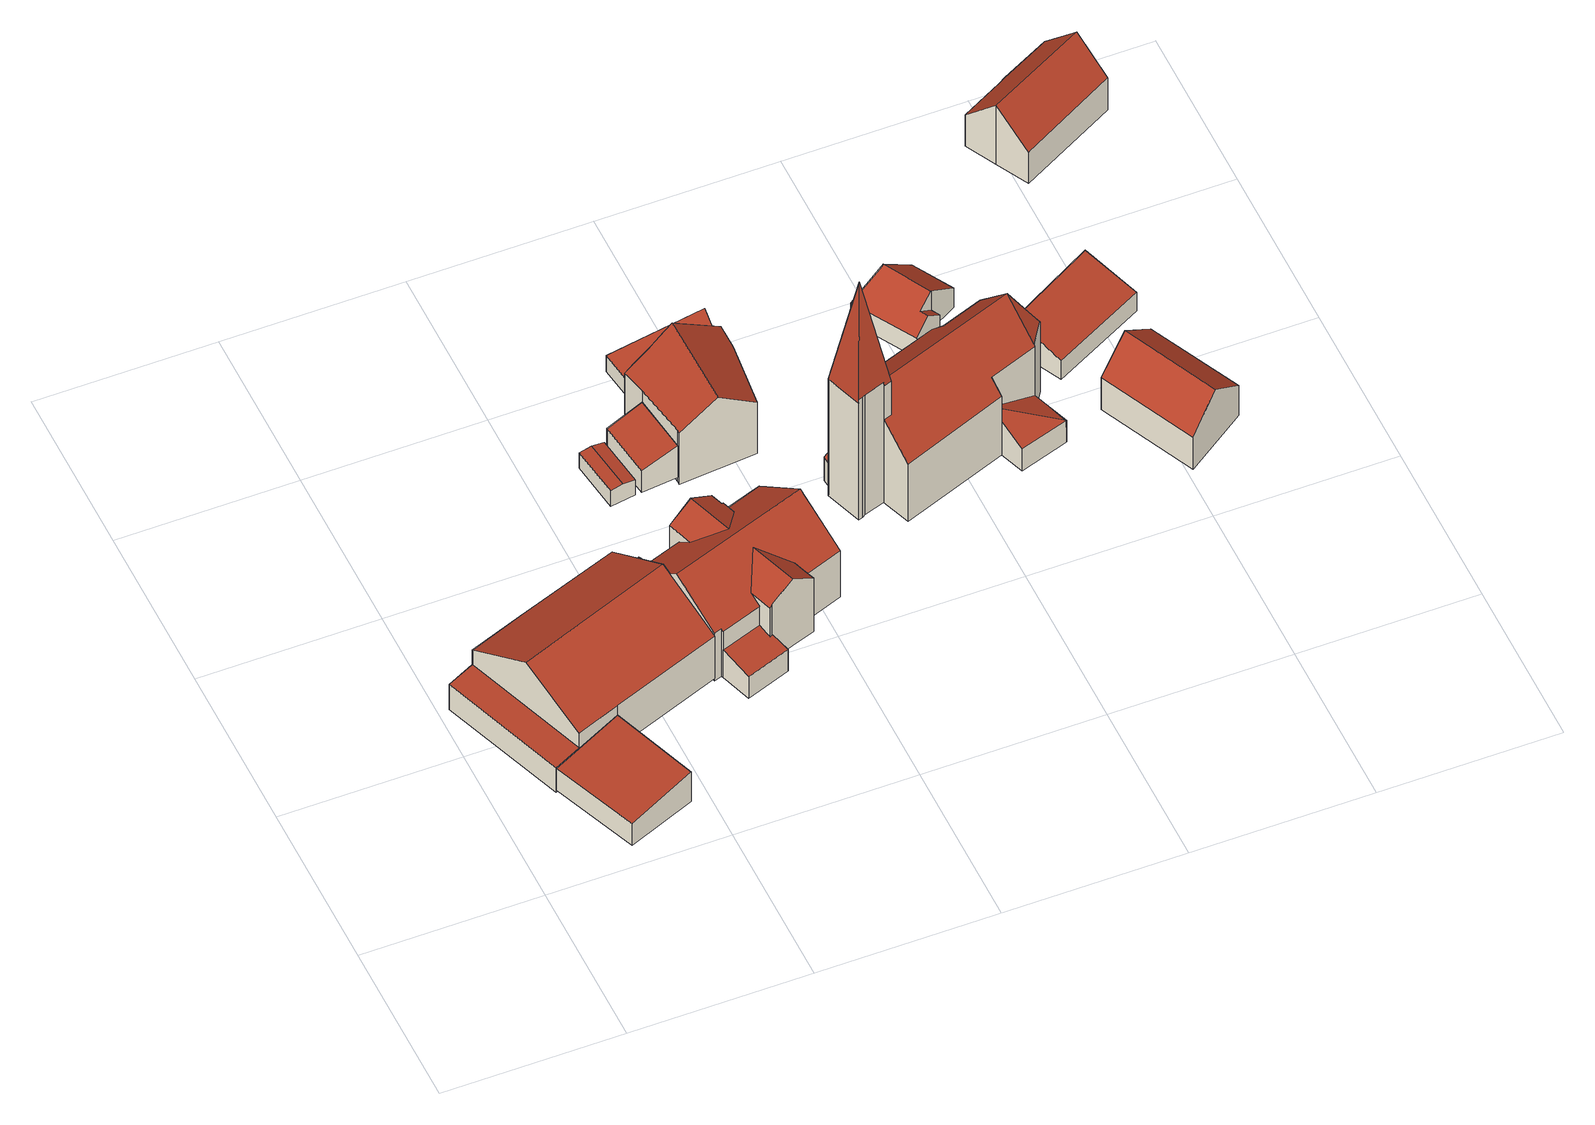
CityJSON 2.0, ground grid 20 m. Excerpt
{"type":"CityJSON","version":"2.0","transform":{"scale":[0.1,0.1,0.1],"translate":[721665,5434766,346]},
"CityObjects":{
"building1":{"type":"Building","attributes":{"Gemeindeschluessel":"09375181","HoeheDach":"352.537","HoeheGrund":"348.160","Methode":"2000","NiedrigsteTraufeDesGebaeudes":"351.317","Geometrietyp2DReferenz":"3000","measuredHeight":4.38,"function":"31001_2000","roofType":"9999"},"geometry":[{"type":"Solid","lod":"2","boundaries":[[[[0,1,2,3]],[[4,5,6,7]],[[1,0,5,4]],[[3,2,7,6]],[[3,6,5,0]],[[7,2,1,4]]]],"semantics":{"surfaces":[{"type":"WallSurface","Flaeche":"45.189","Z_MAX":"4.377","Z_MAX_ASL":"352.537","Z_MIN":"0.000","Z_MIN_ASL":"348.160"},{"type":"WallSurface","Flaeche":"33.140","Z_MAX":"3.157","Z_MAX_ASL":"351.317","Z_MIN":"0.000","Z_MIN_ASL":"348.160"},{"type":"WallSurface","Flaeche":"30.765","Z_MAX":"4.339","Z_MAX_ASL":"352.499","Z_MIN":"0.000","Z_MIN_ASL":"348.160"},{"type":"WallSurface","Flaeche":"31.908","Z_MAX":"4.377","Z_MAX_ASL":"352.537","Z_MIN":"0.000","Z_MIN_ASL":"348.160"},{"type":"RoofSurface","Dachneigung":"81.805","Dachorientierung":"248.661","Flaeche":"87.887","Z_MAX":"4.377","Z_MAX_ASL":"352.537","Z_MIN":"3.157","Z_MIN_ASL":"351.317"},{"type":"GroundSurface","Flaeche":"86.989","Z_MAX":"0.000","Z_MAX_ASL":"348.160","Z_MIN":"0.000","Z_MIN_ASL":"348.160"}],"values":[[0,1,2,3,4,5]]}}]},
"building2":{"type":"Building","attributes":{"Gemeindeschluessel":"09375181","HoeheDach":"358.180","HoeheGrund":"347.840","Methode":"2000","NiedrigsteTraufeDesGebaeudes":"351.357","Geometrietyp2DReferenz":"3000","measuredHeight":10.34,"function":"31001_2000","roofType":"3100","storeysAboveGround":2},"geometry":[{"type":"Solid","lod":"2","boundaries":[[[[8,9,10,11]],[[12,13,14,15]],[[16,17,13,12,18,19]],[[20,17,16,21,8,11]],[[20,14,13,17]],[[9,8,21,22,23]],[[24,23,22,19,18]],[[24,25,10,9,23]],[[22,21,16,19]],[[20,11,10,25,15,14]],[[12,15,25,24,18]]]],"semantics":{"surfaces":[{"type":"WallSurface","Flaeche":"80.439","Z_MAX":"6.103","Z_MAX_ASL":"353.943","Z_MIN":"0.000","Z_MIN_ASL":"347.840"},{"type":"RoofSurface","Dachneigung":"82.655","Dachorientierung":"249.942","Flaeche":"49.141","Z_MAX":"3.930","Z_MAX_ASL":"351.770","Z_MIN":"3.517","Z_MIN_ASL":"351.357"},{"type":"WallSurface","Flaeche":"51.225","Z_MAX":"6.060","Z_MAX_ASL":"353.900","Z_MIN":"0.000","Z_MIN_ASL":"347.840"},{"type":"GroundSurface","Flaeche":"331.213","Z_MAX":"0.000","Z_MAX_ASL":"347.840","Z_MIN":"0.000","Z_MIN_ASL":"347.840"},{"type":"WallSurface","Flaeche":"53.500","Z_MAX":"3.517","Z_MAX_ASL":"351.357","Z_MIN":"0.000","Z_MIN_ASL":"347.840"},{"type":"WallSurface","Flaeche":"123.748","Z_MAX":"10.340","Z_MAX_ASL":"358.180","Z_MIN":"0.000","Z_MIN_ASL":"347.840"},{"type":"RoofSurface","Dachneigung":"60.721","Dachorientierung":"339.216","Flaeche":"162.475","Z_MAX":"10.340","Z_MAX_ASL":"358.180","Z_MIN":"6.048","Z_MIN_ASL":"353.888"},{"type":"RoofSurface","Dachneigung":"60.719","Dachorientierung":"159.217","Flaeche":"161.369","Z_MAX":"10.340","Z_MAX_ASL":"358.180","Z_MIN":"6.068","Z_MIN_ASL":"353.908"},{"type":"WallSurface","Flaeche":"75.335","Z_MAX":"6.190","Z_MAX_ASL":"354.030","Z_MIN":"0.000","Z_MIN_ASL":"347.840"},{"type":"WallSurface","Flaeche":"44.043","Z_MAX":"6.103","Z_MAX_ASL":"353.943","Z_MIN":"0.000","Z_MIN_ASL":"347.840"},{"type":"WallSurface","Flaeche":"65.069","Z_MAX":"10.340","Z_MAX_ASL":"358.180","Z_MIN":"3.930","Z_MIN_ASL":"351.770"}],"values":[[0,1,2,3,4,5,6,7,8,9,10]]}}]},
"building3":{"type":"Building","attributes":{"Gemeindeschluessel":"09375181","HoeheDach":"358.450","HoeheGrund":"347.360","Methode":"2000","NiedrigsteTraufeDesGebaeudes":"350.461","Geometrietyp2DReferenz":"3000","measuredHeight":11.09,"function":"31001_1000","roofType":"3100","storeysAboveGround":2},"address":[{"Country":"Germany","Locality":"Pettendorf","ThoroughfareName":"Kirchgasse 1"}],"geometry":[{"type":"Solid","lod":"2","boundaries":[[[[26,27,28,29,30]],[[31,28,27,32,33,34]],[[35,36,37,38]],[[39,33,32,40]],[[41,42,43,44,45]],[[46,45,44]],[[47,48,49,50,51,30,29,52,53]],[[27,26,54,36,35,40,32]],[[55,56,57,58]],[[51,50,59,37,36,54]],[[60,34,33,39]],[[47,53,61,62,63,64,65,66,46,44,43]],[[67,62,61,68]],[[58,57,63,62,67]],[[41,69,70,71,55,58,67,68,60,39,40,35,38,72,42]],[[41,45,73,69]],[[60,68,61,53,52,31,34]],[[74,66,65,75,76]],[[72,38,37,59,49,48]],[[42,72,48,47,43]],[[65,64,77,78,75]],[[49,59,50]],[[74,73,45,46,66]],[[76,79,70,69,73,74]],[[79,76,75,78]],[[56,80,79,78,77,57]],[[51,54,26,30]],[[31,52,29,28]],[[70,79,80,71]],[[56,55,71,80]],[[77,64,63,57]]]],"semantics":{"surfaces":[{"type":"WallSurface","Flaeche":"7.050","Z_MAX":"7.940","Z_MAX_ASL":"355.300","Z_MIN":"3.644","Z_MIN_ASL":"351.004"},{"type":"RoofSurface","Dachneigung":"75.630","Dachorientierung":"340.641","Flaeche":"16.840","Z_MAX":"4.031","Z_MAX_ASL":"351.391","Z_MIN":"3.101","Z_MIN_ASL":"350.461"},{"type":"WallSurface","Flaeche":"11.990","Z_MAX":"8.069","Z_MAX_ASL":"355.429","Z_MIN":"0.000","Z_MIN_ASL":"347.360"},{"type":"WallSurface","Flaeche":"7.159","Z_MAX":"3.644","Z_MAX_ASL":"351.004","Z_MIN":"0.000","Z_MIN_ASL":"347.360"},{"type":"WallSurface","Flaeche":"33.836","Z_MAX":"7.752","Z_MAX_ASL":"355.112","Z_MIN":"0.000","Z_MIN_ASL":"347.360"},{"type":"WallSurface","Flaeche":"0.599","Z_MAX":"7.720","Z_MAX_ASL":"355.080","Z_MIN":"6.777","Z_MIN_ASL":"354.137"},{"type":"RoofSurface","Dachneigung":"53.687","Dachorientierung":"340.507","Flaeche":"98.943","Z_MAX":"11.090","Z_MAX_ASL":"358.450","Z_MIN":"6.780","Z_MIN_ASL":"354.140"},{"type":"WallSurface","Flaeche":"57.957","Z_MAX":"9.780","Z_MAX_ASL":"357.140","Z_MIN":"0.000","Z_MIN_ASL":"347.360"},{"type":"WallSurface","Flaeche":"13.091","Z_MAX":"4.052","Z_MAX_ASL":"351.412","Z_MIN":"0.000","Z_MIN_ASL":"347.360"},{"type":"RoofSurface","Dachneigung":"57.941","Dachorientierung":"71.144","Flaeche":"14.581","Z_MAX":"9.780","Z_MAX_ASL":"357.140","Z_MIN":"7.940","Z_MIN_ASL":"355.300"},{"type":"WallSurface","Flaeche":"11.292","Z_MAX":"3.107","Z_MAX_ASL":"350.467","Z_MIN":"0.000","Z_MIN_ASL":"347.360"},{"type":"RoofSurface","Dachneigung":"53.423","Dachorientierung":"160.508","Flaeche":"99.396","Z_MAX":"11.090","Z_MAX_ASL":"358.450","Z_MIN":"6.777","Z_MIN_ASL":"354.137"},{"type":"WallSurface","Flaeche":"6.029","Z_MAX":"6.984","Z_MAX_ASL":"354.344","Z_MIN":"0.000","Z_MIN_ASL":"347.360"},{"type":"WallSurface","Flaeche":"1.832","Z_MAX":"6.984","Z_MAX_ASL":"354.344","Z_MIN":"0.000","Z_MIN_ASL":"347.360"},{"type":"GroundSurface","Flaeche":"244.007","Z_MAX":"0.000","Z_MAX_ASL":"347.360","Z_MIN":"0.000","Z_MIN_ASL":"347.360"},{"type":"WallSurface","Flaeche":"11.636","Z_MAX":"7.758","Z_MAX_ASL":"355.118","Z_MIN":"0.000","Z_MIN_ASL":"347.360"},{"type":"WallSurface","Flaeche":"115.420","Z_MAX":"11.090","Z_MAX_ASL":"358.450","Z_MIN":"0.000","Z_MIN_ASL":"347.360"},{"type":"RoofSurface","Dachneigung":"54.191","Dachorientierung":"251.151","Flaeche":"15.207","Z_MAX":"9.840","Z_MAX_ASL":"357.200","Z_MIN":"7.720","Z_MIN_ASL":"355.080"},{"type":"WallSurface","Flaeche":"34.299","Z_MAX":"8.059","Z_MAX_ASL":"355.419","Z_MIN":"0.000","Z_MIN_ASL":"347.360"},{"type":"WallSurface","Flaeche":"104.090","Z_MAX":"11.090","Z_MAX_ASL":"358.450","Z_MIN":"0.000","Z_MIN_ASL":"347.360"},{"type":"WallSurface","Flaeche":"6.399","Z_MAX":"7.720","Z_MAX_ASL":"355.080","Z_MIN":"3.668","Z_MIN_ASL":"351.028"},{"type":"WallSurface","Flaeche":"0.896","Z_MAX":"7.940","Z_MAX_ASL":"355.300","Z_MIN":"6.792","Z_MIN_ASL":"354.152"},{"type":"RoofSurface","Dachneigung":"54.189","Dachorientierung":"71.145","Flaeche":"15.122","Z_MAX":"9.840","Z_MAX_ASL":"357.200","Z_MIN":"7.720","Z_MIN_ASL":"355.080"},{"type":"WallSurface","Flaeche":"48.213","Z_MAX":"9.840","Z_MAX_ASL":"357.200","Z_MIN":"0.000","Z_MIN_ASL":"347.360"},{"type":"WallSurface","Flaeche":"1.590","Z_MAX":"7.994","Z_MAX_ASL":"355.354","Z_MIN":"3.668","Z_MIN_ASL":"351.028"},{"type":"RoofSurface","Dachneigung":"75.705","Dachorientierung":"160.580","Flaeche":"19.093","Z_MAX":"4.052","Z_MAX_ASL":"351.412","Z_MIN":"3.123","Z_MIN_ASL":"350.483"},{"type":"RoofSurface","Dachneigung":"57.946","Dachorientierung":"251.143","Flaeche":"14.975","Z_MAX":"9.780","Z_MAX_ASL":"357.140","Z_MIN":"7.940","Z_MIN_ASL":"355.300"},{"type":"WallSurface","Flaeche":"15.730","Z_MAX":"6.780","Z_MAX_ASL":"354.140","Z_MIN":"4.030","Z_MIN_ASL":"351.390"},{"type":"WallSurface","Flaeche":"7.255","Z_MAX":"3.671","Z_MAX_ASL":"351.031","Z_MIN":"0.000","Z_MIN_ASL":"347.360"},{"type":"WallSurface","Flaeche":"16.421","Z_MAX":"3.124","Z_MAX_ASL":"350.484","Z_MIN":"0.000","Z_MIN_ASL":"347.360"},{"type":"WallSurface","Flaeche":"13.238","Z_MAX":"6.787","Z_MAX_ASL":"354.147","Z_MIN":"4.051","Z_MIN_ASL":"351.411"}],"values":[[0,1,2,3,4,5,6,7,8,9,10,11,12,13,14,15,16,17,18,19,20,21,22,23,24,25,26,27,28,29,30]]}}]},
"building4":{"type":"Building","attributes":{"Gemeindeschluessel":"09375181","HoeheDach":"350.923","HoeheGrund":"348.530","Methode":"1000","NiedrigsteTraufeDesGebaeudes":"350.664","Geometrietyp2DReferenz":"3000","measuredHeight":2.39,"function":"31001_2000","roofType":"3100","storeysAboveGround":1},"geometry":[{"type":"Solid","lod":"2","boundaries":[[[[81,82,83,84]],[[85,86,87,88]],[[84,89,90,81]],[[89,85,88,90]],[[82,87,86,83]],[[83,86,85,89,84]],[[81,90,88,87,82]]]],"semantics":{"surfaces":[{"type":"GroundSurface","Flaeche":"17.118","Z_MAX":"0.000","Z_MAX_ASL":"348.530","Z_MIN":"0.000","Z_MIN_ASL":"348.530"},{"type":"RoofSurface","Dachneigung":"79.844","Dachorientierung":"82.126","Flaeche":"8.694","Z_MAX":"2.393","Z_MAX_ASL":"350.923","Z_MIN":"2.134","Z_MIN_ASL":"350.664"},{"type":"WallSurface","Flaeche":"12.701","Z_MAX":"2.135","Z_MAX_ASL":"350.665","Z_MIN":"0.000","Z_MIN_ASL":"348.530"},{"type":"RoofSurface","Dachneigung":"79.841","Dachorientierung":"262.133","Flaeche":"8.699","Z_MAX":"2.393","Z_MAX_ASL":"350.923","Z_MIN":"2.135","Z_MIN_ASL":"350.665"},{"type":"WallSurface","Flaeche":"12.679","Z_MAX":"2.136","Z_MAX_ASL":"350.666","Z_MIN":"0.000","Z_MIN_ASL":"348.530"},{"type":"WallSurface","Flaeche":"6.510","Z_MAX":"2.393","Z_MAX_ASL":"350.923","Z_MIN":"0.000","Z_MIN_ASL":"348.530"},{"type":"WallSurface","Flaeche":"6.531","Z_MAX":"2.393","Z_MAX_ASL":"350.923","Z_MIN":"0.000","Z_MIN_ASL":"348.530"}],"values":[[0,1,2,3,4,5,6]]}}]},
"building5":{"type":"Building","attributes":{"Gemeindeschluessel":"09375181","HoeheDach":"353.241","HoeheGrund":"348.552","Methode":"2000","NiedrigsteTraufeDesGebaeudes":"351.696","Geometrietyp2DReferenz":"3000","measuredHeight":4.69,"function":"31001_2000","roofType":"2100"},"geometry":[{"type":"Solid","lod":"2","boundaries":[[[[91,92,93,94]],[[95,96,94,93]],[[92,91,97,98]],[[98,97,96,95]],[[93,92,98,95]],[[91,94,96,97]]]],"semantics":{"surfaces":[{"type":"WallSurface","Flaeche":"31.794","Z_MAX":"4.689","Z_MAX_ASL":"353.241","Z_MIN":"0.000","Z_MIN_ASL":"348.552"},{"type":"WallSurface","Flaeche":"15.799","Z_MAX":"4.689","Z_MAX_ASL":"353.241","Z_MIN":"0.000","Z_MIN_ASL":"348.552"},{"type":"WallSurface","Flaeche":"15.733","Z_MAX":"4.689","Z_MAX_ASL":"353.241","Z_MIN":"0.000","Z_MIN_ASL":"348.552"},{"type":"WallSurface","Flaeche":"20.683","Z_MAX":"3.151","Z_MAX_ASL":"351.703","Z_MIN":"0.000","Z_MIN_ASL":"348.552"},{"type":"GroundSurface","Flaeche":"26.849","Z_MAX":"0.000","Z_MAX_ASL":"348.552","Z_MIN":"0.000","Z_MIN_ASL":"348.552"},{"type":"RoofSurface","Dachneigung":"69.030","Dachorientierung":"262.482","Flaeche":"28.754","Z_MAX":"4.689","Z_MAX_ASL":"353.241","Z_MIN":"3.144","Z_MIN_ASL":"351.696"}],"values":[[0,1,2,3,4,5]]}}]},
"building6":{"type":"Building","attributes":{"Gemeindeschluessel":"09375181","HoeheDach":"358.400","HoeheGrund":"348.030","Methode":"2000","NiedrigsteTraufeDesGebaeudes":"354.500","Geometrietyp2DReferenz":"3000","measuredHeight":10.37,"function":"31001_1000","roofType":"3100","storeysAboveGround":2},"address":[{"Country":"Germany","Locality":"Pettendorf","ThoroughfareName":"Kirchgasse 3"}],"geometry":[{"type":"Solid","lod":"2","boundaries":[[[[99,100,101,102]],[[103,104,105,106]],[[107,108,109,100,99]],[[110,111,112,113]],[[104,114,108,107,115,116,112,111,105]],[[99,102,117,115,107]],[[109,108,114,118]],[[118,114,104,103]],[[119,117,102,101]],[[119,120,116,115,117]],[[100,109,118,103,106,110,113,120,119,101]],[[106,105,111,110]],[[113,112,116,120]]]],"semantics":{"surfaces":[{"type":"WallSurface","Flaeche":"58.772","Z_MAX":"7.397","Z_MAX_ASL":"355.427","Z_MIN":"0.000","Z_MIN_ASL":"348.030"},{"type":"WallSurface","Flaeche":"20.580","Z_MAX":"6.788","Z_MAX_ASL":"354.818","Z_MIN":"0.000","Z_MIN_ASL":"348.030"},{"type":"WallSurface","Flaeche":"76.276","Z_MAX":"10.370","Z_MAX_ASL":"358.400","Z_MIN":"0.000","Z_MIN_ASL":"348.030"},{"type":"WallSurface","Flaeche":"15.992","Z_MAX":"8.656","Z_MAX_ASL":"356.686","Z_MIN":"0.000","Z_MIN_ASL":"348.030"},{"type":"RoofSurface","Dachneigung":"55.168","Dachorientierung":"268.985","Flaeche":"63.766","Z_MAX":"10.370","Z_MAX_ASL":"358.400","Z_MIN":"6.470","Z_MIN_ASL":"354.500"},{"type":"RoofSurface","Dachneigung":"55.169","Dachorientierung":"88.990","Flaeche":"68.407","Z_MAX":"10.370","Z_MAX_ASL":"358.400","Z_MIN":"6.470","Z_MIN_ASL":"354.500"},{"type":"WallSurface","Flaeche":"3.349","Z_MAX":"7.378","Z_MAX_ASL":"355.408","Z_MIN":"0.000","Z_MIN_ASL":"348.030"},{"type":"WallSurface","Flaeche":"47.835","Z_MAX":"7.322","Z_MAX_ASL":"355.352","Z_MIN":"0.000","Z_MIN_ASL":"348.030"},{"type":"WallSurface","Flaeche":"19.838","Z_MAX":"6.521","Z_MAX_ASL":"354.551","Z_MIN":"0.000","Z_MIN_ASL":"348.030"},{"type":"WallSurface","Flaeche":"58.250","Z_MAX":"10.370","Z_MAX_ASL":"358.400","Z_MIN":"0.000","Z_MIN_ASL":"348.030"},{"type":"GroundSurface","Flaeche":"108.494","Z_MAX":"0.000","Z_MAX_ASL":"348.030","Z_MIN":"0.000","Z_MIN_ASL":"348.030"},{"type":"WallSurface","Flaeche":"8.044","Z_MAX":"7.275","Z_MAX_ASL":"355.305","Z_MIN":"0.000","Z_MIN_ASL":"348.030"},{"type":"WallSurface","Flaeche":"13.225","Z_MAX":"9.648","Z_MAX_ASL":"357.678","Z_MIN":"0.000","Z_MIN_ASL":"348.030"}],"values":[[0,1,2,3,4,5,6,7,8,9,10,11,12]]}}]},
"building7":{"type":"Building","attributes":{"Gemeindeschluessel":"09375181","HoeheDach":"351.540","HoeheGrund":"349.158","Methode":"2000","NiedrigsteTraufeDesGebaeudes":"351.540","Geometrietyp2DReferenz":"3000","measuredHeight":2.38,"function":"31001_2463","roofType":"1000","storeysAboveGround":1},"geometry":[{"type":"Solid","lod":"2","boundaries":[[[[121,122,123,124]],[[125,126,122,121]],[[127,128,129,130]],[[131,123,122,126,129,128]],[[131,132,124,123]],[[124,132,127,130,125,121]],[[132,131,128,127]],[[130,129,126,125]]]],"semantics":{"surfaces":[{"type":"WallSurface","Flaeche":"12.516","Z_MAX":"2.382","Z_MAX_ASL":"351.540","Z_MIN":"0.000","Z_MIN_ASL":"349.158"},{"type":"WallSurface","Flaeche":"4.782","Z_MAX":"2.382","Z_MAX_ASL":"351.540","Z_MIN":"0.000","Z_MIN_ASL":"349.158"},{"type":"WallSurface","Flaeche":"16.006","Z_MAX":"2.382","Z_MAX_ASL":"351.540","Z_MIN":"0.000","Z_MIN_ASL":"349.158"},{"type":"RoofSurface","Dachneigung":"90.000","Dachorientierung":"-1.000","Flaeche":"56.536","Z_MAX":"2.382","Z_MAX_ASL":"351.540","Z_MIN":"2.382","Z_MIN_ASL":"351.540"},{"type":"WallSurface","Flaeche":"27.246","Z_MAX":"2.382","Z_MAX_ASL":"351.540","Z_MIN":"0.000","Z_MIN_ASL":"349.158"},{"type":"GroundSurface","Flaeche":"56.536","Z_MAX":"0.000","Z_MAX_ASL":"349.158","Z_MIN":"0.000","Z_MIN_ASL":"349.158"},{"type":"WallSurface","Flaeche":"12.897","Z_MAX":"2.382","Z_MAX_ASL":"351.540","Z_MIN":"0.000","Z_MIN_ASL":"349.158"},{"type":"WallSurface","Flaeche":"3.442","Z_MAX":"2.382","Z_MAX_ASL":"351.540","Z_MIN":"0.000","Z_MIN_ASL":"349.158"}],"values":[[0,1,2,3,4,5,6,7]]}}]},
"building8":{"type":"Building","attributes":{"name":"St. Peter und Paul","Gemeindeschluessel":"09375181","HoeheDach":"378.950","HoeheGrund":"347.670","Methode":"2000","NiedrigsteTraufeDesGebaeudes":"350.790","Geometrietyp2DReferenz":"3000","measuredHeight":31.28,"function":"31001_3041","roofType":"3100"},"address":[{"Country":"Germany","Locality":"Pettendorf","ThoroughfareName":"Kirchgasse 2"}],"geometry":[{"type":"Solid","lod":"2","boundaries":[[[[133,134,135,136]],[[137,138,139,140,141]],[[142,143,144,145]],[[136,135,146,147]],[[148,149,139,138]],[[150,151,152,153]],[[154,155,156,157]],[[152,151,142,145]],[[137,141,158,159]],[[160,159,158,161,162,163]],[[164,165,166,167,168]],[[162,161,169]],[[170,171,143,142]],[[172,157,173,174]],[[175,163,162,169]],[[176,177,178,179]],[[144,180,181,182,145]],[[183,173,157,156,184]],[[133,181,180,185,186,134]],[[187,154,157,172]],[[150,188,189,171,170,151]],[[189,175,169]],[[149,148,190,191]],[[182,153,152,145]],[[179,178,186,185]],[[144,143,171,189,169,176,179,185,180]],[[183,184,192,193,194,195]],[[188,160,163,175,189]],[[165,174,173,183,195,166]],[[149,191,168,193,192,176,169,140,139]],[[164,168,191,190]],[[146,135,134,186,178,156,155]],[[151,170,142]],[[187,147,146,155,154]],[[169,161,158,141,140]],[[178,177,184,156]],[[188,150,153,182,181,133,136,147,187,172,174,165,164,190,148,138,137,159,160]],[[194,193,168,167]],[[192,184,177,176]],[[195,194,167,166]]]],"semantics":{"surfaces":[{"type":"WallSurface","Flaeche":"42.134","Z_MAX":"17.465","Z_MAX_ASL":"365.135","Z_MIN":"-0.000","Z_MIN_ASL":"347.670"},{"type":"WallSurface","Flaeche":"51.658","Z_MAX":"10.357","Z_MAX_ASL":"358.027","Z_MIN":"-0.000","Z_MIN_ASL":"347.670"},{"type":"WallSurface","Flaeche":"5.676","Z_MAX":"10.129","Z_MAX_ASL":"357.799","Z_MIN":"4.992","Z_MIN_ASL":"352.662"},{"type":"WallSurface","Flaeche":"8.064","Z_MAX":"17.465","Z_MAX_ASL":"365.135","Z_MIN":"-0.000","Z_MIN_ASL":"347.670"},{"type":"WallSurface","Flaeche":"15.750","Z_MAX":"10.357","Z_MAX_ASL":"358.027","Z_MIN":"-0.000","Z_MIN_ASL":"347.670"},{"type":"WallSurface","Flaeche":"18.320","Z_MAX":"3.210","Z_MAX_ASL":"350.880","Z_MIN":"-0.000","Z_MIN_ASL":"347.670"},{"type":"RoofSurface","Dachneigung":"8.753","Dachorientierung":"253.720","Flaeche":"32.759","Z_MAX":"31.280","Z_MAX_ASL":"378.950","Z_MIN":"16.980","Z_MIN_ASL":"364.650"},{"type":"RoofSurface","Dachneigung":"59.008","Dachorientierung":"162.353","Flaeche":"15.024","Z_MAX":"5.870","Z_MAX_ASL":"353.540","Z_MIN":"3.119","Z_MIN_ASL":"350.790"},{"type":"WallSurface","Flaeche":"32.311","Z_MAX":"10.224","Z_MAX_ASL":"357.895","Z_MIN":"-0.000","Z_MIN_ASL":"347.670"},{"type":"WallSurface","Flaeche":"40.335","Z_MAX":"10.334","Z_MAX_ASL":"358.005","Z_MIN":"-0.000","Z_MIN_ASL":"347.670"},{"type":"WallSurface","Flaeche":"10.260","Z_MAX":"10.497","Z_MAX_ASL":"358.168","Z_MIN":"-0.000","Z_MIN_ASL":"347.670"},{"type":"RoofSurface","Dachneigung":"29.626","Dachorientierung":"73.903","Flaeche":"4.510","Z_MAX":"14.630","Z_MAX_ASL":"362.300","Z_MIN":"10.229","Z_MIN_ASL":"357.899"},{"type":"WallSurface","Flaeche":"33.140","Z_MAX":"10.130","Z_MAX_ASL":"357.800","Z_MIN":"3.120","Z_MIN_ASL":"350.790"},{"type":"WallSurface","Flaeche":"11.565","Z_MAX":"18.002","Z_MAX_ASL":"365.672","Z_MIN":"-0.000","Z_MIN_ASL":"347.670"},{"type":"RoofSurface","Dachneigung":"29.630","Dachorientierung":"73.566","Flaeche":"5.606","Z_MAX":"14.630","Z_MAX_ASL":"362.300","Z_MIN":"10.129","Z_MIN_ASL":"357.799"},{"type":"WallSurface","Flaeche":"7.992","Z_MAX":"17.019","Z_MAX_ASL":"364.689","Z_MIN":"12.160","Z_MIN_ASL":"359.830"},{"type":"WallSurface","Flaeche":"106.809","Z_MAX":"8.498","Z_MAX_ASL":"356.169","Z_MIN":"-0.000","Z_MIN_ASL":"347.670"},{"type":"RoofSurface","Dachneigung":"8.999","Dachorientierung":"342.361","Flaeche":"31.535","Z_MAX":"31.280","Z_MAX_ASL":"378.950","Z_MIN":"16.980","Z_MIN_ASL":"364.650"},{"type":"WallSurface","Flaeche":"36.084","Z_MAX":"17.456","Z_MAX_ASL":"365.127","Z_MIN":"-0.000","Z_MIN_ASL":"347.670"},{"type":"WallSurface","Flaeche":"75.710","Z_MAX":"16.980","Z_MAX_ASL":"364.650","Z_MIN":"-0.000","Z_MIN_ASL":"347.670"},{"type":"WallSurface","Flaeche":"15.931","Z_MAX":"10.309","Z_MAX_ASL":"357.979","Z_MIN":"-0.000","Z_MIN_ASL":"347.670"},{"type":"RoofSurface","Dachneigung":"35.894","Dachorientierung":"127.444","Flaeche":"8.126","Z_MAX":"14.630","Z_MAX_ASL":"362.300","Z_MIN":"10.309","Z_MIN_ASL":"357.979"},{"type":"WallSurface","Flaeche":"117.077","Z_MAX":"8.700","Z_MAX_ASL":"356.370","Z_MIN":"-0.000","Z_MIN_ASL":"347.670"},{"type":"WallSurface","Flaeche":"12.165","Z_MAX":"4.992","Z_MAX_ASL":"352.662","Z_MIN":"-0.000","Z_MIN_ASL":"347.670"},{"type":"WallSurface","Flaeche":"4.578","Z_MAX":"16.980","Z_MAX_ASL":"364.650","Z_MIN":"12.160","Z_MIN_ASL":"359.830"},{"type":"RoofSurface","Dachneigung":"41.867","Dachorientierung":"162.355","Flaeche":"138.102","Z_MAX":"14.631","Z_MAX_ASL":"362.301","Z_MIN":"8.377","Z_MIN_ASL":"356.047"},{"type":"WallSurface","Flaeche":"40.376","Z_MAX":"16.980","Z_MAX_ASL":"364.650","Z_MIN":"3.204","Z_MIN_ASL":"350.874"},{"type":"WallSurface","Flaeche":"32.712","Z_MAX":"10.309","Z_MAX_ASL":"357.979","Z_MIN":"-0.000","Z_MIN_ASL":"347.670"},{"type":"WallSurface","Flaeche":"8.830","Z_MAX":"18.002","Z_MAX_ASL":"365.672","Z_MIN":"-0.000","Z_MIN_ASL":"347.670"},{"type":"RoofSurface","Dachneigung":"43.112","Dachorientierung":"342.365","Flaeche":"137.971","Z_MAX":"14.631","Z_MAX_ASL":"362.301","Z_MIN":"8.580","Z_MIN_ASL":"356.250"},{"type":"WallSurface","Flaeche":"16.203","Z_MAX":"10.497","Z_MAX_ASL":"358.168","Z_MIN":"-0.000","Z_MIN_ASL":"347.670"},{"type":"RoofSurface","Dachneigung":"8.999","Dachorientierung":"162.360","Flaeche":"30.229","Z_MAX":"31.280","Z_MAX_ASL":"378.950","Z_MIN":"16.980","Z_MIN_ASL":"364.650"},{"type":"RoofSurface","Dachneigung":"64.934","Dachorientierung":"73.719","Flaeche":"14.863","Z_MAX":"5.870","Z_MAX_ASL":"353.540","Z_MIN":"3.119","Z_MIN_ASL":"350.790"},{"type":"WallSurface","Flaeche":"10.082","Z_MAX":"17.464","Z_MAX_ASL":"365.134","Z_MIN":"-0.000","Z_MIN_ASL":"347.670"},{"type":"RoofSurface","Dachneigung":"34.966","Dachorientierung":"25.492","Flaeche":"9.044","Z_MAX":"14.630","Z_MAX_ASL":"362.300","Z_MIN":"10.211","Z_MIN_ASL":"357.881"},{"type":"RoofSurface","Dachneigung":"8.754","Dachorientierung":"73.718","Flaeche":"32.687","Z_MAX":"31.280","Z_MAX_ASL":"378.950","Z_MIN":"16.980","Z_MIN_ASL":"364.650"},{"type":"GroundSurface","Flaeche":"251.619","Z_MAX":"-0.000","Z_MAX_ASL":"347.670","Z_MIN":"-0.000","Z_MIN_ASL":"347.670"},{"type":"WallSurface","Flaeche":"9.978","Z_MAX":"12.160","Z_MAX_ASL":"359.830","Z_MIN":"4.930","Z_MIN_ASL":"352.600"},{"type":"WallSurface","Flaeche":"8.336","Z_MAX":"17.019","Z_MAX_ASL":"364.689","Z_MIN":"12.160","Z_MIN_ASL":"359.830"},{"type":"RoofSurface","Dachneigung":"58.087","Dachorientierung":"253.718","Flaeche":"4.999","Z_MAX":"4.930","Z_MAX_ASL":"352.600","Z_MIN":"3.204","Z_MIN_ASL":"350.874"}],"values":[[0,1,2,3,4,5,6,7,8,9,10,11,12,13,14,15,16,17,18,19,20,21,22,23,24,25,26,27,28,29,30,31,32,33,34,35,36,37,38,39]]}}]},
"building9":{"type":"Building","attributes":{"Gemeindeschluessel":"09375181","HoeheDach":"354.240","HoeheGrund":"348.460","Methode":"2000","NiedrigsteTraufeDesGebaeudes":"351.218","Geometrietyp2DReferenz":"3000","measuredHeight":5.78,"function":"31001_2000","roofType":"3100"},"geometry":[{"type":"Solid","lod":"2","boundaries":[[[[196,197,198,199]],[[200,201,202,203]],[[202,204,203]],[[205,206,196,204,202,201]],[[207,208,209,210]],[[209,205,201,200,210]],[[208,207,211,212]],[[213,198,197,214]],[[205,209,208,212,213,214,206]],[[213,212,211,199,198]],[[214,197,196,206]],[[207,210,200,203,204,196,199,211]]]],"semantics":{"surfaces":[{"type":"RoofSurface","Dachneigung":"51.917","Dachorientierung":"60.053","Flaeche":"26.644","Z_MAX":"5.780","Z_MAX_ASL":"354.240","Z_MIN":"2.758","Z_MIN_ASL":"351.218"},{"type":"RoofSurface","Dachneigung":"51.806","Dachorientierung":"59.904","Flaeche":"2.193","Z_MAX":"4.380","Z_MAX_ASL":"352.840","Z_MIN":"2.981","Z_MIN_ASL":"351.441"},{"type":"WallSurface","Flaeche":"2.482","Z_MAX":"5.774","Z_MAX_ASL":"354.234","Z_MIN":"2.981","Z_MIN_ASL":"351.441"},{"type":"WallSurface","Flaeche":"3.156","Z_MAX":"5.774","Z_MAX_ASL":"354.234","Z_MIN":"0.000","Z_MIN_ASL":"348.460"},{"type":"WallSurface","Flaeche":"22.242","Z_MAX":"2.799","Z_MAX_ASL":"351.259","Z_MIN":"0.000","Z_MIN_ASL":"348.460"},{"type":"WallSurface","Flaeche":"13.734","Z_MAX":"4.380","Z_MAX_ASL":"352.840","Z_MIN":"0.000","Z_MIN_ASL":"348.460"},{"type":"WallSurface","Flaeche":"15.710","Z_MAX":"5.615","Z_MAX_ASL":"354.075","Z_MIN":"0.000","Z_MIN_ASL":"348.460"},{"type":"WallSurface","Flaeche":"14.309","Z_MAX":"2.800","Z_MAX_ASL":"351.260","Z_MIN":"0.000","Z_MIN_ASL":"348.460"},{"type":"GroundSurface","Flaeche":"48.904","Z_MAX":"0.000","Z_MAX_ASL":"348.460","Z_MIN":"0.000","Z_MIN_ASL":"348.460"},{"type":"WallSurface","Flaeche":"17.880","Z_MAX":"5.780","Z_MAX_ASL":"354.240","Z_MIN":"0.000","Z_MIN_ASL":"348.460"},{"type":"WallSurface","Flaeche":"16.306","Z_MAX":"5.774","Z_MAX_ASL":"354.234","Z_MIN":"0.000","Z_MIN_ASL":"348.460"},{"type":"RoofSurface","Dachneigung":"51.822","Dachorientierung":"239.997","Flaeche":"33.339","Z_MAX":"5.780","Z_MAX_ASL":"354.240","Z_MIN":"2.799","Z_MIN_ASL":"351.259"}],"values":[[0,1,2,3,4,5,6,7,8,9,10,11]]}}]},
"building10":{"type":"Building","attributes":{"Gemeindeschluessel":"09375181","HoeheDach":"351.588","HoeheGrund":"346.680","Methode":"1000","NiedrigsteTraufeDesGebaeudes":"349.407","Geometrietyp2DReferenz":"3000","measuredHeight":4.91,"function":"31001_2463","roofType":"2100"},"geometry":[{"type":"Solid","lod":"2","boundaries":[[[[215,216,217,218]],[[219,220,221,222]],[[219,216,215,220]],[[220,215,218,221]],[[216,219,222,217]],[[222,221,218,217]]]],"semantics":{"surfaces":[{"type":"WallSurface","Flaeche":"54.404","Z_MAX":"4.908","Z_MAX_ASL":"351.588","Z_MIN":"0.000","Z_MIN_ASL":"346.680"},{"type":"WallSurface","Flaeche":"31.792","Z_MAX":"2.727","Z_MAX_ASL":"349.407","Z_MIN":"0.000","Z_MIN_ASL":"346.680"},{"type":"GroundSurface","Flaeche":"68.877","Z_MAX":"0.000","Z_MAX_ASL":"346.680","Z_MIN":"0.000","Z_MIN_ASL":"346.680"},{"type":"WallSurface","Flaeche":"23.622","Z_MAX":"4.908","Z_MAX_ASL":"351.588","Z_MIN":"0.000","Z_MIN_ASL":"346.680"},{"type":"WallSurface","Flaeche":"22.104","Z_MAX":"4.801","Z_MAX_ASL":"351.481","Z_MIN":"0.000","Z_MIN_ASL":"346.680"},{"type":"RoofSurface","Dachneigung":"70.546","Dachorientierung":"152.599","Flaeche":"73.047","Z_MAX":"4.908","Z_MAX_ASL":"351.588","Z_MIN":"2.727","Z_MIN_ASL":"349.407"}],"values":[[0,1,2,3,4,5]]}}]},
"building11":{"type":"Building","attributes":{"Gemeindeschluessel":"09375181","HoeheDach":"354.040","HoeheGrund":"346.080","Methode":"2000","NiedrigsteTraufeDesGebaeudes":"350.490","Geometrietyp2DReferenz":"3000","measuredHeight":7.96,"function":"31001_1000","roofType":"3100"},"address":[{"Country":"Germany","Locality":"Pettendorf","ThoroughfareName":"Keltenstraße 22"}],"geometry":[{"type":"Solid","lod":"2","boundaries":[[[[223,224,225,226]],[[225,227,228,229,226]],[[223,226,229,230]],[[231,228,227,232]],[[231,232,224,223,230]],[[229,228,231,230]],[[227,225,224,232]]]],"semantics":{"surfaces":[{"type":"RoofSurface","Dachneigung":"50.261","Dachorientierung":"65.045","Flaeche":"64.116","Z_MAX":"7.960","Z_MAX_ASL":"354.040","Z_MIN":"4.410","Z_MIN_ASL":"350.490"},{"type":"WallSurface","Flaeche":"51.345","Z_MAX":"7.960","Z_MAX_ASL":"354.040","Z_MIN":"0.000","Z_MIN_ASL":"346.080"},{"type":"RoofSurface","Dachneigung":"50.262","Dachorientierung":"245.048","Flaeche":"60.686","Z_MAX":"7.960","Z_MAX_ASL":"354.040","Z_MIN":"4.693","Z_MIN_ASL":"350.773"},{"type":"GroundSurface","Flaeche":"95.975","Z_MAX":"0.000","Z_MAX_ASL":"346.080","Z_MIN":"0.000","Z_MIN_ASL":"346.080"},{"type":"WallSurface","Flaeche":"52.024","Z_MAX":"7.960","Z_MAX_ASL":"354.040","Z_MIN":"0.000","Z_MIN_ASL":"346.080"},{"type":"WallSurface","Flaeche":"56.322","Z_MAX":"4.693","Z_MAX_ASL":"350.773","Z_MIN":"0.000","Z_MIN_ASL":"346.080"},{"type":"WallSurface","Flaeche":"50.823","Z_MAX":"4.451","Z_MAX_ASL":"350.531","Z_MIN":"0.000","Z_MIN_ASL":"346.080"}],"values":[[0,1,2,3,4,5,6]]}}]},
"building12":{"type":"Building","attributes":{"Gemeindeschluessel":"09375181","HoeheDach":"355.957","HoeheGrund":"347.440","Methode":"1000","NiedrigsteTraufeDesGebaeudes":"351.937","Geometrietyp2DReferenz":"3000","measuredHeight":8.52,"function":"31001_1000","roofType":"3100","storeysAboveGround":1},"address":[{"Country":"Germany","Locality":"Pettendorf","ThoroughfareName":"Keltenstraße 20"}],"geometry":[{"type":"Solid","lod":"2","boundaries":[[[[233,234,235,236,237,238,239]],[[240,234,241,242]],[[243,235,234,240]],[[244,241,234,233]],[[242,241,244,245]],[[246,239,238,247]],[[245,244,233,248]],[[247,238,237,249]],[[249,237,236,250]],[[250,236,235,243]],[[248,233,239,246]],[[245,248,246,247,249,250,243,240,242]]]],"semantics":{"surfaces":[{"type":"RoofSurface","Dachneigung":"44.874","Dachorientierung":"332.289","Flaeche":"70.865","Z_MAX":"8.517","Z_MAX_ASL":"355.957","Z_MIN":"4.499","Z_MIN_ASL":"351.939"},{"type":"WallSurface","Flaeche":"26.039","Z_MAX":"8.517","Z_MAX_ASL":"355.957","Z_MIN":"0.000","Z_MIN_ASL":"347.440"},{"type":"WallSurface","Flaeche":"2.588","Z_MAX":"8.517","Z_MAX_ASL":"355.957","Z_MIN":"0.000","Z_MIN_ASL":"347.440"},{"type":"RoofSurface","Dachneigung":"44.934","Dachorientierung":"152.295","Flaeche":"70.880","Z_MAX":"8.517","Z_MAX_ASL":"355.957","Z_MIN":"4.497","Z_MIN_ASL":"351.937"},{"type":"WallSurface","Flaeche":"56.307","Z_MAX":"4.511","Z_MAX_ASL":"351.951","Z_MIN":"0.000","Z_MIN_ASL":"347.440"},{"type":"WallSurface","Flaeche":"24.140","Z_MAX":"4.504","Z_MAX_ASL":"351.944","Z_MIN":"0.000","Z_MIN_ASL":"347.440"},{"type":"WallSurface","Flaeche":"26.093","Z_MAX":"8.517","Z_MAX_ASL":"355.957","Z_MIN":"0.000","Z_MIN_ASL":"347.440"},{"type":"WallSurface","Flaeche":"4.253","Z_MAX":"4.504","Z_MAX_ASL":"351.944","Z_MIN":"0.000","Z_MIN_ASL":"347.440"},{"type":"WallSurface","Flaeche":"27.903","Z_MAX":"4.502","Z_MAX_ASL":"351.942","Z_MIN":"0.000","Z_MIN_ASL":"347.440"},{"type":"WallSurface","Flaeche":"23.430","Z_MAX":"8.206","Z_MAX_ASL":"355.646","Z_MIN":"0.000","Z_MIN_ASL":"347.440"},{"type":"WallSurface","Flaeche":"26.010","Z_MAX":"8.517","Z_MAX_ASL":"355.957","Z_MIN":"0.000","Z_MIN_ASL":"347.440"},{"type":"GroundSurface","Flaeche":"100.061","Z_MAX":"0.000","Z_MAX_ASL":"347.440","Z_MIN":"0.000","Z_MIN_ASL":"347.440"}],"values":[[0,1,2,3,4,5,6,7,8,9,10,11]]}}]}
},
"vertices":[
[173,39,65],[173,39,22],[137,137,22],[137,137,65],[97,9,22],[97,9,53],[58,106,53],[58,106,22],
[261,183,18],[261,183,79],[137,137,79],[137,137,18],[36,261,58],[6,249,54],[58,106,54],[88,118,58],[97,284,18],[6,249,18],[36,261,79],[97,284,79],[58,106,18],[213,325,18],[213,325,80],[237,255,122],[62,189,122],[88,118,79],
[274,324,93],[274,324,50],[278,310,54],[278,310,81],[283,295,93],[224,291,54],[254,318,50],[247,338,45],[213,325,45],[327,343,14],[327,343,94],[332,329,94],[332,329,14],[247,338,14],[254,318,14],[371,219,14],[418,236,14],[418,236,81],[371,219,81],[371,219,91],[367,231,91],[399,291,124],[379,346,82],[334,330,82],[339,315,93],[319,281,111],[224,291,81],[243,236,124],[301,334,111],[282,149,14],[282,149,45],[270,184,54],[270,184,14],[334,330,93],[213,325,14],[261,183,83],[269,186,83],[270,184,81],[316,200,81],[312,212,91],[330,249,112],[269,186,14],[261,183,14],[376,205,14],[324,187,14],[332,167,14],[379,346,14],[376,205,91],[349,195,112],[321,185,91],[324,187,94],[316,200,54],[321,185,50],[324,187,50],[332,167,45],
[248,486,25],[276,489,25],[284,431,25],[256,427,25],[270,429,49],[284,431,47],[276,489,47],[262,488,49],[256,427,47],[248,486,47],
[331,435,72],[331,435,26],[322,502,26],[322,502,72],[282,496,26],[282,496,57],[291,431,57],[291,431,26],
[417,438,94],[417,438,20],[428,522,20],[428,522,86],[322,502,20],[322,502,88],[317,533,85],[317,533,20],[374,434,124],[331,431,94],[331,431,20],[328,535,20],[328,535,93],[348,538,107],[348,538,20],[331,435,94],[372,543,124],[362,541,117],[428,552,85],[331,435,20],[428,552,20],[362,541,20],
[328,535,32],[328,535,55],[321,587,55],[321,587,32],[348,538,32],[348,538,55],[428,552,32],[428,552,55],[362,541,55],[362,541,32],[434,606,55],[434,606,32],
[506,332,17],[506,332,191],[483,324,191],[483,324,17],[662,454,17],[616,437,17],[616,437,120],[662,454,120],[662,454,119],[632,357,75],[632,357,118],[637,343,102],[637,343,67],[479,322,191],[479,322,17],[610,452,17],[610,452,102],[702,334,17],[702,334,48],[647,316,49],[647,316,17],[474,320,186],[474,320,191],[487,348,329],[460,362,186],[691,442,119],[691,442,17],[705,405,17],[692,441,120],[698,424,119],[705,405,118],[487,389,17],[464,382,17],[464,382,51],[487,389,66],[487,389,122],[674,415,163],[687,377,48],[687,377,118],[460,362,17],[466,363,197],[466,363,17],[704,404,120],[508,355,163],[508,355,187],[515,334,186],[515,334,138],[518,299,100],[518,299,17],[637,343,17],[466,365,186],[501,377,186],[506,331,138],[506,331,186],[474,320,17],[687,379,17],[687,379,120],[483,405,17],[483,405,104],[501,377,138],[492,374,138],[492,374,66],[466,365,49],
[636,516,82],[669,535,53],[644,580,52],[608,567,82],[626,498,68],[642,507,54],[637,516,54],[621,507,68],[637,516,82],[642,507,25],[636,516,25],[569,557,53],[569,557,25],[609,488,25],[609,488,53],[606,566,81],[606,566,25],[644,580,25],[669,535,25],
[806,527,7],[708,473,7],[708,473,55],[806,527,56],[734,420,7],[838,474,7],[838,474,34],[734,420,34],
[840,287,80],[876,312,45],[827,415,45],[790,394,80],[827,415,1],[756,373,1],[756,373,48],[807,264,48],[807,264,1],[876,312,1],
[787,701,100],[898,759,100],[896,762,96],[879,794,59],[824,766,59],[816,761,59],[769,736,59],[898,759,14],[916,724,60],[916,724,14],[896,762,14],[806,665,59],[806,665,14],[769,736,14],[816,761,14],[787,701,14],[824,766,14],[879,794,14]
]}
